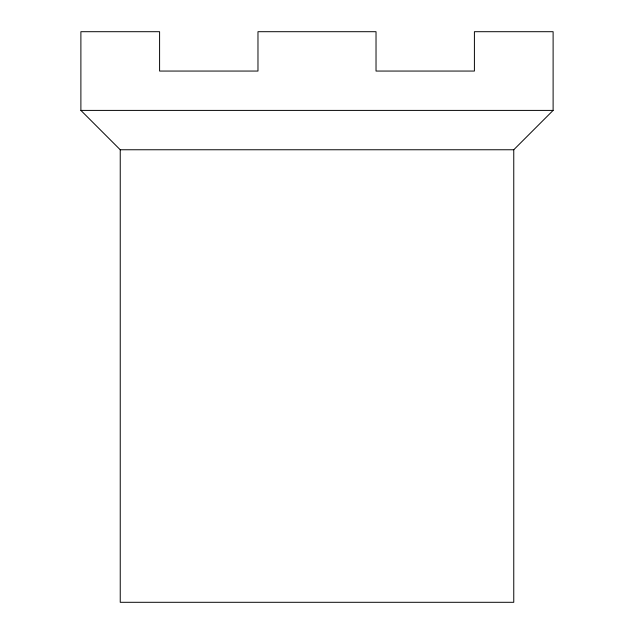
<?xml version="1.0" encoding="UTF-8"?>
<svg xmlns="http://www.w3.org/2000/svg" width="634" height="634" viewBox="0 0 634 634"><rect width="100%" height="100%" fill="white"/><g stroke="black" fill="none" stroke-linecap="round" stroke-linejoin="round"><path stroke-width="0.95" d="M513.762 149.759L553.11 110.403L553.11 31.7L474.406 31.7L474.406 71.056L376.025 71.056L376.025 31.7L257.975 31.7L257.975 71.056L159.594 71.056L159.594 31.7L80.89 31.7L80.89 110.403L120.238 149.759L120.238 602.3L513.762 602.3L513.762 149.759L120.238 149.759M80.89 110.403L553.11 110.403"/></g></svg>
